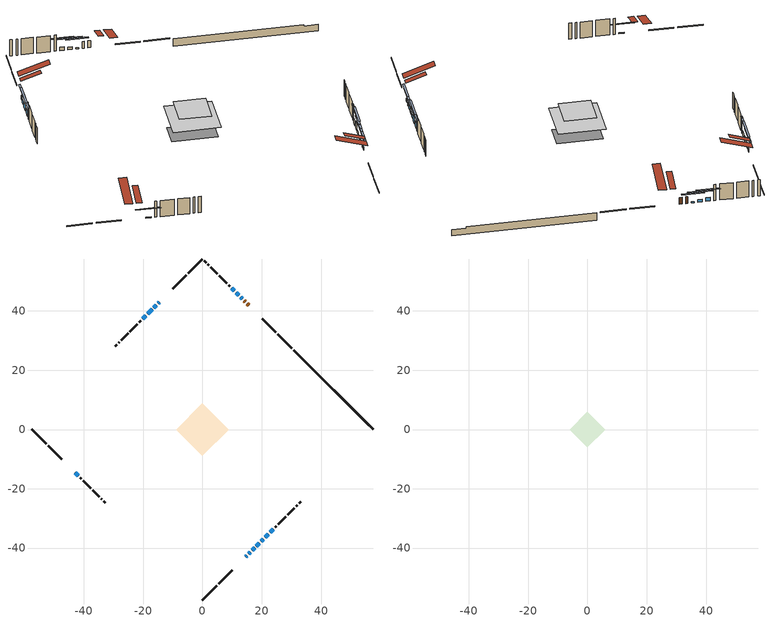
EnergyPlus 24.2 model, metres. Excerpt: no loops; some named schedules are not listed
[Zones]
conditioned space
 floor outside (Floor1 construction): -2.57,0 0,2.57 2.57,0 0,-2.57 z0.7
 floor outside (Floor2 construction): -1.21,0 0,1.21 1.21,0 0,-1.21 z0.7
 floor adiabatic (AdiabaticFloorConstruction): -8.9,0 0,8.9 8.9,0 0,-8.9 z3.14
 floor foundation (Slab1 construction): -6.68,1.96 -1.96,6.68 6.68,-1.96 1.96,-6.68 z-1.59
 wall outside (RimJoist1 construction): 0,-57.55 4.76,-52.79 / -57.55,0 -52.79,-4.76 / 0,57.55 -4.76,52.79 / 30.17,27.38 25.41,32.14 z0.7:1
 wall outside (RimJoist2 construction): 5.42,-52.13 10.03,-47.52 / -52.13,-5.42 -47.52,-10.03 / -5.42,52.13 -10.03,47.52 / 24.75,32.8 20.14,37.41 z0.7:1
 wall outside (AdiabaticWallConstruction 1): 15.62,41.93 15.05,42.5 / 14.4,43.15 14.04,43.51 z0.7:2.73
 wall outside (AdiabaticWallConstruction): -14.54,43.01 -14.91,42.64 z0.7:1.92; -15.57,41.98 -16.38,41.17 z0.7:1.84; 14.54,-43.01 15.01,-42.54 / 19.88,-37.67 20.51,-37.04 z0.7:1.64; 15.67,-41.88 16.1,-41.45 / 12.23,45.32 11.36,46.19 z0.7:1.41; 16.76,-40.79 17.57,-39.98 z0.7:1.59; 18.22,-39.33 19.23,-38.32 z0.7:1.26; 13.39,44.16 12.88,44.67 / -43.01,-14.54 -42,-15.55 z0.7:1.01; -17.03,40.52 -18.47,39.08 z0.7:2.25; 21.17,-36.38 22.21,-35.34 z0.7:2.68; 22.86,-34.69 23.87,-33.68 z0.7:2.22; 10.71,46.84 9.9,47.65 z0.7:1.77; -19.13,38.42 -20.24,37.31 z0.7:2.17
 wall outside (Wall1 construction): 24.53,-33.02 24.93,-32.62 / -41.34,-16.21 -40.95,-16.6 / -20.9,36.65 -21.3,36.25 / 9.24,48.31 8.85,48.7 z0.7:5.58
 wall outside (Wall2 construction): 25.58,-31.97 28.11,-29.44 / -40.29,-17.26 -37.76,-19.79 / -21.96,35.59 -24.49,33.06 / 8.19,49.36 5.66,51.89 z0.7:5.58
 wall outside (Wall3 construction): 28.77,-28.78 30.99,-26.56 / -37.1,-20.45 -34.88,-22.67 / -25.14,32.41 -27.36,30.19 / 5,52.55 2.78,54.77 z0.7:5.58
 wall outside (Wall4 construction): 31.65,-25.9 31.92,-25.63 / -34.22,-23.33 -33.95,-23.6 / -28.02,29.53 -28.29,29.26 / 2.12,55.43 1.85,55.7 z0.7:5.58
 wall outside (Wall5 construction): 32.58,-24.97 33.12,-24.43 / -33.3,-24.25 -32.76,-24.79 / -28.95,28.6 -29.49,28.06 / 1.2,56.35 0.66,56.89 z0.7:5.58
 wall foundation (FoundationWall1 construction): 30.83,26.73,-1.59 30.83,26.73,0.7 54.88,2.67,0.7 54.88,2.67,0.32 57.55,0,0.32 57.55,0,-1.59
 window (WindowConstruction 11): -14.54,43.01 -14.91,42.64 z0.7:1.92
 window (WindowConstruction 7): -15.57,41.98 -16.38,41.17 z0.7:1.84
 window (WindowConstruction 8): 14.54,-43.01 15.01,-42.54 z0.7:1.64
 window (WindowConstruction 9): 15.67,-41.88 16.1,-41.45 z0.7:1.41
 window (WindowConstruction 10): 16.76,-40.79 17.56,-39.99 z0.7:1.59
 window (WindowConstruction 12): 18.22,-39.33 19.22,-38.33 z0.7:1.26
 window (WindowConstruction 13): 13.39,44.16 12.88,44.67 z0.7:1
 window (WindowConstruction 14): -43.01,-14.54 -42,-15.55 z0.7:1
 window (WindowConstruction): -17.04,40.51 -18.47,39.08 z0.7:2.25
 window (WindowConstruction 1): 19.88,-37.67 20.51,-37.04 z0.7:1.64
 window (WindowConstruction 2): 21.17,-36.38 22.21,-35.34 z0.7:2.68
 window (WindowConstruction 3): 22.87,-34.68 23.87,-33.68 z0.7:2.22
 window (WindowConstruction 4): 12.23,45.32 11.37,46.18 z0.7:1.41
 window (WindowConstruction 5): 10.71,46.84 9.9,47.65 z0.7:1.77
 window (WindowConstruction 6): -19.13,38.42 -20.24,37.31 z0.7:2.17
 door (Door): 15.62,41.93 15.05,42.5 z0.7:2.73
 door (Door 1): 14.39,43.16 14.04,43.51 z0.7:2.73
 ceiling adiabatic (AdiabaticFloorConstruction): 0,-8.9 8.9,0 0,8.9 -8.9,0 z3.14
 roof outside (Roof2 construction): 13.89,-43.66,5.58 10.03,-39.81,7.39 9.01,-40.82,7.39 12.87,-44.68,5.58; -43.66,-13.89,5.58 -39.81,-10.03,7.39 -40.82,-9.01,7.39 -44.68,-12.87,5.58; -13.89,43.66,5.58 -10.03,39.81,7.39 -9.01,40.82,7.39 -12.87,44.68,5.58; 16.28,41.27,5.58 12.42,37.41,7.39 13.44,36.4,7.39 17.3,40.25,5.58
attic - vented
 floor to conditioned space (Floor3 construction Reversed): -5.96,0 0,5.96 5.96,0 0,-5.96 z5.58
 roof outside (Roof1 construction): 12.21,-45.34,5.58 6.4,-39.53,8.32 4.87,-41.06,8.32 10.68,-46.87,5.58; -45.34,-12.21,5.58 -39.53,-6.4,8.32 -41.06,-4.87,8.32 -46.87,-10.68,5.58; -12.21,45.34,5.58 -6.4,39.53,8.32 -4.87,41.06,8.32 -10.68,46.87,5.58; 17.95,39.6,5.58 12.14,33.79,8.32 13.68,32.25,8.32 19.49,38.06,5.58
shading: -18.25,39.31 -13.7,43.85 -13.99,44.14 -18.54,39.6 z4.48; 16.88,-40.67 12.68,-44.87 12.97,-45.16 17.17,-40.96 z4.28; 17.97,-39.58 13.8,-43.75 14.09,-44.04 18.26,-39.88 z4.05; 19.43,-38.12 14.89,-42.66 15.18,-42.95 19.72,-38.41 z4.23; 21.09,-36.46 16.35,-41.2 16.65,-41.49 21.38,-36.75 z3.9; 11.02,46.53 15.25,42.3 15.54,42.59 11.31,46.82 z3.64; -40.14,-17.41 -44.87,-12.68 -45.16,-12.97 -40.43,-17.71 z3.64; -20.34,37.21 -15.17,42.38 -15.46,42.67 -20.63,37.5 z4.89; 22.38,-35.17 18.02,-39.53 18.31,-39.83 22.67,-35.46 z4.28; 24.08,-33.48 19.3,-38.25 19.59,-38.54 24.37,-33.77 z5.32; 25.74,-31.81 21,-36.55 21.29,-36.84 26.03,-32.1 z4.86; 9.5,48.05 14.09,43.46 14.39,43.75 9.79,48.34 z4.05; 8.03,49.52 12.58,44.97 12.87,45.27 8.33,49.81 z4.41; -22.11,35.44 -17.26,40.29 -17.55,40.58 -22.4,35.73 z4.81
[Building]
Building 1: Terrain=Suburbs
[Site:Location]
Erieau AUT_ON: Latitude {deg}=42.25; Longitude {deg}=-81.9; Time Zone {hr}=-5; Elevation {m}=178; Keep Site Location Information=Yes
[Site:GroundTemperature:Shallow]
5.2292, 3.30147, 3.1471, 4.0619, 7.73432, 11.3896, 14.5586, 16.5661, 16.7366, 15.1039, 12.0157, 8.47254
[Site:WaterMainsTemperature]
Calculation Method=Schedule; Temperature Schedule=mains temperature schedule
[Material] Roughness=Rough; Thermal Absorptance=0.9
Name | Thickness {m} | Conductivity {W/m-K} | Density {kg/m3} | Specific Heat {J/kg-K} | Solar Absorptance | Visible Absorptance
asphalt or fiberglass shingles | 0.00635 | 0.162714 | 1121.4 | 1465.45 | 0.4 | 0.4
ceiling loosefill ins | 0.254 | 0.0480833 | 16.02 | 1046.75 | 0.7 | 0.7
ceiling stud and cavity | 0.1397 | 0.158042 | 65.682 | 1177.47 | 0.7 | 0.7
concrete 4.0 in. | 0.1016 | 1.803125 | 2242.8 | 837.4 | 0.7 | 0.7
concrete 8.0 in. | 0.2032 | 1.803125 | 2242.8 | 837.4 | 0.7 | 0.7
door material | 0.04445 | 0.053851 | 512.64 | 1214.23 | 0.7 | 0.7
exterior vertical ins | 0.0457286 | 0.029427 | 32.04 | 1214.23 | 0.7 | 0.7
floor covering | 0.0127 | 0.0433444 | 54.468 | 1339.84 | 0.6 | 0.6
floor rigid ins; rim joist rigid ins; wall rigid ins | 0.051816 | 0.029427 | 32.04 | 1214.23 | 0.7 | 0.7
floor rigid ins 1; roof rigid ins | 0.103632 | 0.029427 | 32.04 | 1214.23 | 0.7 | 0.7
floor rigid ins 2; wall rigid ins 1 | 0.512978 | 0.029427 | 32.04 | 1214.23 | 0.7 | 0.7
floor stud and cavity | 0.1397 | 0.0827987 | 92.3553 | 1139.71 | 0.7 | 0.7
floor stud and cavity 1 | 0.1397 | 0.977101 | 92.3553 | 1139.71 | 0.7 | 0.7
floor stud and cavity 2 | 0.1397 | 1.75129 | 37.0049 | 1207.88 | 0.7 | 0.7
furniture material conditioned space 1 | 0.1524 | 0.115458 | 640.8 | 1214.23 | 0.6 | 0.6
gypsum board | 0.0127 | 0.160291 | 801 | 837.4 | 0.6 | 0.6
gypsum board 1 | 0.0127 | 0.160291 | 801 | 837.4 | 0.7 | 0.7
osb sheathing 0.5 in. | 0.0127 | 0.115458 | 512.64 | 1214.23 | 0.7 | 0.7
osb sheathing 0.75 in. | 0.01905 | 0.115458 | 512.64 | 1214.23 | 0.7 | 0.7
osb sheathing 2.0 in. | 0.0508 | 0.115458 | 512.64 | 1214.23 | 0.7 | 0.7
rim joist stud and cavity | 0.0508 | 0.0413573 | 125.044 | 1163.47 | 0.6 | 0.6
rim joist stud and cavity 1 | 0.0508 | 0.308293 | 125.044 | 1163.47 | 0.6 | 0.6
roof stud and cavity | 0.2032 | 0.11228 | 78.34581 | 1123.46 | 0.7 | 0.7
wall stud and cavity | 0.1397 | 0.483795 | 139.0536 | 1170.24 | 0.7 | 0.7
wall stud and cavity 1 | 0.1397 | 0.164263 | 139.0536 | 1170.24 | 0.7 | 0.7
wall stud and cavity 2 | 0.1397 | 0.223492 | 139.0536 | 1170.24 | 0.7 | 0.7
wall stud and cavity 3 | 0.1397 | 0.321218 | 139.0536 | 1170.24 | 0.7 | 0.7
wall stud and cavity 4 | 0.1397 | 0.32384 | 139.0536 | 1170.24 | 0.7 | 0.7
wall stud and cavity 5 | 0.0889 | 0.380278 | 52.3479 | 1209.89 | 0.7 | 0.7
wall stud and cavity 6 | 0.0889 | 0.391764 | 83.0341 | 1211.67 | 0.7 | 0.7
wood siding | 0.0254 | 0.102417 | 544.68 | 1172.36 | 0.4 | 0.4
wood siding 1; wood siding 2; wood siding 3 | 0.0254 | 0.102417 | 544.68 | 1172.36 | 0.7 | 0.7
[WindowMaterial:SimpleGlazingSystem]
Name | U-Factor {W/m2-K} | Solar Heat Gain Coefficient
WindowMaterial | 3.0383 | 0.65
WindowMaterial 1 | 3.11779 | 0.51
WindowMaterial 10 | 2.33423 | 0.57
WindowMaterial 11 | 2.29959 | 0.39
WindowMaterial 12 | 2.40577 | 0.29
WindowMaterial 2 | 2.14969 | 0.54
WindowMaterial 3 | 3.07975 | 0.6
WindowMaterial 4 | 3.13482 | 0.43
WindowMaterial 5 | 3.10246 | 0.55
WindowMaterial 6 | 3.04568 | 0.63
WindowMaterial 7 | 3.06271 | 0.59
WindowMaterial 8 | 3.09281 | 0.62
WindowMaterial 9 | 3.1053 | 0.53
[Construction]
AdiabaticFloorConstruction: floor stud and cavity 2, floor rigid ins 2, osb sheathing 0.75 in., floor covering
AdiabaticWallConstruction: wood siding 2, wall rigid ins 1, wall stud and cavity 5, gypsum board
AdiabaticWallConstruction 1: wood siding 3, wall rigid ins 1, wall stud and cavity 5, gypsum board
Door; Door 1: door material
Floor1 construction: floor stud and cavity, floor rigid ins, osb sheathing 0.75 in., floor covering
Floor2 construction: floor stud and cavity 1, floor rigid ins 1, osb sheathing 0.75 in., floor covering
Floor3 construction Reversed: gypsum board, ceiling stud and cavity, ceiling loosefill ins
FoundationWall1 construction: concrete 8.0 in., gypsum board 1
furniture construction conditioned space 1: furniture material conditioned space 1
PartitionWallConstruction: gypsum board, wall stud and cavity 6, gypsum board
RimJoist1 construction: wood siding 1, rim joist rigid ins, osb sheathing 2.0 in., rim joist stud and cavity
RimJoist2 construction: wood siding 1, rim joist rigid ins, osb sheathing 2.0 in., rim joist stud and cavity 1
Roof1 construction: asphalt or fiberglass shingles
Roof2 construction: asphalt or fiberglass shingles, roof rigid ins, osb sheathing 0.75 in., roof stud and cavity, gypsum board
Slab1 construction: concrete 4.0 in.
Wall1 construction: wood siding, wall rigid ins, osb sheathing 0.5 in., wall stud and cavity, gypsum board
Wall2 construction: wood siding, wall rigid ins, osb sheathing 0.5 in., wall stud and cavity 1, gypsum board
Wall3 construction: wood siding, wall rigid ins, osb sheathing 0.5 in., wall stud and cavity 2, gypsum board
Wall4 construction: wood siding, wall rigid ins, osb sheathing 0.5 in., wall stud and cavity 3, gypsum board
Wall5 construction: wood siding, wall rigid ins, osb sheathing 0.5 in., wall stud and cavity 4, gypsum board
WindowConstruction: WindowMaterial
WindowConstruction 1: WindowMaterial 1
WindowConstruction 10: WindowMaterial 9
WindowConstruction 11: WindowMaterial 10
WindowConstruction 12: WindowMaterial 11
WindowConstruction 13; WindowConstruction 14: WindowMaterial 12
WindowConstruction 2: WindowMaterial 2
WindowConstruction 3: WindowMaterial 3
WindowConstruction 4; WindowConstruction 9: WindowMaterial 4
WindowConstruction 5: WindowMaterial 5
WindowConstruction 6: WindowMaterial 6
WindowConstruction 7: WindowMaterial 7
WindowConstruction 8: WindowMaterial 8
[Zone] Multiplier=1; Part of Total Floor Area=Yes
Name | Volume {m3}
attic - vented | 31.6375
conditioned space | 616.3
[Space]
Name | Zone | Volume {m3}
attic - vented 1 | attic - vented | 31.6375
conditioned space 1 | conditioned space | 616.3
[ZoneInfiltration:EffectiveLeakageArea]
infil attic - vented 1: Zone or Space=attic - vented 1; Schedule=Always On Discrete; Effective Air Leakage Area {cm2}=3415.68; Stack Coefficient=0.00019045; Wind Coefficient=9.32418e-06
[ZoneMixing]
whole house fan mix: Zone or Space=attic - vented; Schedule=Always On Continuous; Design Flow Rate Calculation Method=Flow/Zone; Design Flow Rate {m3/s}=0; Source Zone or Space=conditioned space
[SurfaceProperty:ExposedFoundationPerimeter]
Slab1: Exposed Perimeter Calculation Method=TotalExposedPerimeter; Total Exposed Perimeter {m}=37.795
[InternalMass] Zone or ZoneList=conditioned space; Space or SpaceList=conditioned space 1
Name | Construction | Surface Area {m2}
furniture mass conditioned space 1 | furniture construction conditioned space 1 | 102.496
partition wall mass | PartitionWallConstruction | 256.24
[Lights]
interior lighting: Zone or ZoneList or Space or SpaceList=conditioned space 1; Schedule=interior lighting schedule; Design Level Calculation Method=LightingLevel; Lighting Level {W}=343.2; Return Air Fraction=0; Fraction Radiant=0.6; Fraction Visible=0.2; Fraction Replaceable=1
[People]
occupants: Zone or ZoneList or Space or SpaceList=conditioned space 1; Number of People Schedule=occupants schedule; Number of People Calculation Method=People; Number of People=3; Fraction Radiant=0.314171; Sensible Heat Fraction=0.56303; Activity Level Schedule=occupants activity schedule; Carbon Dioxide Generation Rate {m3/s-W}=0; Enable ASHRAE 55 Comfort Warnings=No; Mean Radiant Temperature Calculation Type=EnclosureAveraged
[ElectricEquipment] Zone or ZoneList or Space or SpaceList=conditioned space 1; Design Level Calculation Method=EquipmentLevel
Name | Schedule | Design Level {W} | Fraction Latent | Fraction Radiant | Fraction Lost
clothes dryer | clothes dryer schedule | 140.772 | 0.015 | 0.081 | 0.85
clothes washer | clothes washer schedule | 32.1985 | 0.03 | 0.162 | 0.7
cooking range | cooking range schedule | 215.147 | 0.08 | 0.432 | 0.2
dishwasher | dishwasher schedule | 66.8632 | 0.3 | 0.18 | 0.4
fridge | fridge schedule | 72.9452 | 0 | 0.6 | 0
mech vent bath fan 0 | mech vent bath fan 0 schedule | 50.2 | 0 | 0 | 1
mech vent bath fan 1 | mech vent bath fan 1 schedule | 50.2 | 0 | 0 | 1
mech vent house fan | mech vent house fan schedule | 0 | 0 | 0 | 1
mech vent house fan cfis | mech vent house fan cfis schedule | 0 | 0 | 0 | 0
mech vent range fan 0 | mech vent range fan 0 schedule | 57 | 0 | 0 | 1
misc plug loads | misc plug loads schedule | 494.7 | 0.045 | 0.513 | 0.1
whole house fan | Always On Discrete | 0 | 0 | 0 | 1
[OtherEquipment] Zone or ZoneList or Space or SpaceList=conditioned space 1; Design Level Calculation Method=EquipmentLevel
Name | Fuel Type | Schedule | Design Level {W} | Fraction Latent | Fraction Radiant | Fraction Lost
clothes dryer 1 | Electricity | clothes dryer schedule | 0 | 0.015 | 0.081 | 0.85
cooking range 1 | Electricity | cooking range schedule | 0 | 0.08 | 0.432 | 0.2
general water use latent | None | general water use schedule | 62.594 | 1 | 0 | 0
general water use sensible | None | general water use schedule | -61.6891 | 0 | 0.6 | 0
mech vent house fan latent load | None | Always On Discrete | 0 | 1 | 0 | 0
mech vent house fan sensible load | None | Always On Discrete | 0 | 0 | 0 | 0
water heater energy adjustment1 | NaturalGas | Always On Discrete | 0.01 | 0 | 0 | 1
[ZoneInfiltration:DesignFlowRate] Zone or ZoneList or Space or SpaceList=conditioned space 1; Schedule=Always On Discrete; Design Flow Rate Calculation Method=Flow/Zone; Design Flow Rate {m3/s}=0
infil flow; natural vent flow; whole house fan flow
[Foundation:Kiva]
Foundation Kiva 1: Initial Indoor Air Temperature {C}=18; Wall Height Above Grade {m}=0.700004; Wall Depth Below Slab {m}=0.2032; Custom Block Material Name 1=exterior vertical ins; Custom Block Depth 1 {m}=2.28999; Custom Block X Position 1 {m}=0.2159; Custom Block Z Position 1 {m}=0
[Foundation:Kiva:Settings]
Soil Conductivity {W/m-K}=0.849921; Soil Density {kg/m3}=1842.3; Soil Specific Heat {J/kg-K}=418.7; Ground Solar Absorptivity=0.9; Ground Thermal Absorptivity=0.9; Ground Surface Roughness {m}=0.03; Far-Field Width {m}=40; Deep-Ground Boundary Condition=ZeroFlux; Deep-Ground Depth {m}=40; Minimum Cell Dimension {m}=0.2; Maximum Cell Growth Coefficient=3; Simulation Timestep=Timestep
[Exterior:Lights]
exterior lighting: Schedule=exterior lighting schedule; Design Level {W}=75.6
[Schedule:Constant]
Name | Hourly Value
Always On Continuous; mech vent house fan schedule; mech vent house fan cfis schedule; Always On Discrete | 1
occupants activity schedule | 117.228
fridge schedule | 0
[Schedule:Week:Daily]
interior lighting schedule Week Rule - Jan1-Jan27: interior lighting schedule day, interior lighting schedule day, interior lighting schedule day, interior lighting schedule day, interior lighting schedule day, interior lighting schedule day, interior lighting schedule day, interior lighting schedule default day, interior lighting schedule default day, interior lighting schedule default day, interior lighting schedule default day, interior lighting schedule default day
interior lighting schedule Week Rule - Jan28-Feb3: interior lighting schedule day, interior lighting schedule day, interior lighting schedule day, interior lighting schedule day, interior lighting schedule day 1, interior lighting schedule day 1, interior lighting schedule day 1, interior lighting schedule default day, interior lighting schedule default day, interior lighting schedule default day, interior lighting schedule default day, interior lighting schedule default day
interior lighting schedule Week Rule - Feb4-Feb24: interior lighting schedule day 1, interior lighting schedule day 1, interior lighting schedule day 1, interior lighting schedule day 1, interior lighting schedule day 1, interior lighting schedule day 1, interior lighting schedule day 1, interior lighting schedule default day, interior lighting schedule default day, interior lighting schedule default day, interior lighting schedule default day, interior lighting schedule default day
interior lighting schedule Week Rule - Feb25-Mar3: interior lighting schedule day 1, interior lighting schedule day 1, interior lighting schedule day 1, interior lighting schedule day 1, interior lighting schedule day 2, interior lighting schedule day 2, interior lighting schedule day 2, interior lighting schedule default day, interior lighting schedule default day, interior lighting schedule default day, interior lighting schedule default day, interior lighting schedule default day
interior lighting schedule Week Rule - Mar4-Mar31: interior lighting schedule day 2, interior lighting schedule day 2, interior lighting schedule day 2, interior lighting schedule day 2, interior lighting schedule day 2, interior lighting schedule day 2, interior lighting schedule day 2, interior lighting schedule default day, interior lighting schedule default day, interior lighting schedule default day, interior lighting schedule default day, interior lighting schedule default day
interior lighting schedule Week Rule - Apr1-Apr28: interior lighting schedule day 3, interior lighting schedule day 3, interior lighting schedule day 3, interior lighting schedule day 3, interior lighting schedule day 3, interior lighting schedule day 3, interior lighting schedule day 3, interior lighting schedule default day, interior lighting schedule default day, interior lighting schedule default day, interior lighting schedule default day, interior lighting schedule default day
interior lighting schedule Week Rule - Apr29-May5: interior lighting schedule day 3, interior lighting schedule day 3, interior lighting schedule day 4, interior lighting schedule day 4, interior lighting schedule day 4, interior lighting schedule day 4, interior lighting schedule day 4, interior lighting schedule default day, interior lighting schedule default day, interior lighting schedule default day, interior lighting schedule default day, interior lighting schedule default day
interior lighting schedule Week Rule - May6-May26: interior lighting schedule day 4, interior lighting schedule day 4, interior lighting schedule day 4, interior lighting schedule day 4, interior lighting schedule day 4, interior lighting schedule day 4, interior lighting schedule day 4, interior lighting schedule default day, interior lighting schedule default day, interior lighting schedule default day, interior lighting schedule default day, interior lighting schedule default day
interior lighting schedule Week Rule - May27-Jun2: interior lighting schedule day 4, interior lighting schedule day 4, interior lighting schedule day 4, interior lighting schedule day 4, interior lighting schedule day 4, interior lighting schedule day 5, interior lighting schedule day 5, interior lighting schedule default day, interior lighting schedule default day, interior lighting schedule default day, interior lighting schedule default day, interior lighting schedule default day
interior lighting schedule Week Rule - Jun3-Jun30: interior lighting schedule day 5, interior lighting schedule day 5, interior lighting schedule day 5, interior lighting schedule day 5, interior lighting schedule day 5, interior lighting schedule day 5, interior lighting schedule day 5, interior lighting schedule default day, interior lighting schedule default day, interior lighting schedule default day, interior lighting schedule default day, interior lighting schedule default day
interior lighting schedule Week Rule - Jul1-Jul28: interior lighting schedule day 6, interior lighting schedule day 6, interior lighting schedule day 6, interior lighting schedule day 6, interior lighting schedule day 6, interior lighting schedule day 6, interior lighting schedule day 6, interior lighting schedule default day, interior lighting schedule default day, interior lighting schedule default day, interior lighting schedule default day, interior lighting schedule default day
interior lighting schedule Week Rule - Jul29-Aug4: interior lighting schedule day 6, interior lighting schedule day 6, interior lighting schedule day 6, interior lighting schedule day 7, interior lighting schedule day 7, interior lighting schedule day 7, interior lighting schedule day 7, interior lighting schedule default day, interior lighting schedule default day, interior lighting schedule default day, interior lighting schedule default day, interior lighting schedule default day
interior lighting schedule Week Rule - Aug5-Aug25: interior lighting schedule day 7, interior lighting schedule day 7, interior lighting schedule day 7, interior lighting schedule day 7, interior lighting schedule day 7, interior lighting schedule day 7, interior lighting schedule day 7, interior lighting schedule default day, interior lighting schedule default day, interior lighting schedule default day, interior lighting schedule default day, interior lighting schedule default day
interior lighting schedule Week Rule - Aug26-Sep1: interior lighting schedule day 7, interior lighting schedule day 7, interior lighting schedule day 7, interior lighting schedule day 7, interior lighting schedule day 7, interior lighting schedule day 7, interior lighting schedule day 8, interior lighting schedule default day, interior lighting schedule default day, interior lighting schedule default day, interior lighting schedule default day, interior lighting schedule default day
interior lighting schedule Week Rule - Sep2-Sep29: interior lighting schedule day 8, interior lighting schedule day 8, interior lighting schedule day 8, interior lighting schedule day 8, interior lighting schedule day 8, interior lighting schedule day 8, interior lighting schedule day 8, interior lighting schedule default day, interior lighting schedule default day, interior lighting schedule default day, interior lighting schedule default day, interior lighting schedule default day
interior lighting schedule Week Rule - Sep30-Oct6: interior lighting schedule day 8, interior lighting schedule day 9, interior lighting schedule day 9, interior lighting schedule day 9, interior lighting schedule day 9, interior lighting schedule day 9, interior lighting schedule day 9, interior lighting schedule default day, interior lighting schedule default day, interior lighting schedule default day, interior lighting schedule default day, interior lighting schedule default day
interior lighting schedule Week Rule - Oct7-Oct27: interior lighting schedule day 9, interior lighting schedule day 9, interior lighting schedule day 9, interior lighting schedule day 9, interior lighting schedule day 9, interior lighting schedule day 9, interior lighting schedule day 9, interior lighting schedule default day, interior lighting schedule default day, interior lighting schedule default day, interior lighting schedule default day, interior lighting schedule default day
interior lighting schedule Week Rule - Oct28-Nov3: interior lighting schedule day 9, interior lighting schedule day 9, interior lighting schedule day 9, interior lighting schedule day 9, interior lighting schedule day 10, interior lighting schedule day 10, interior lighting schedule day 10, interior lighting schedule default day, interior lighting schedule default day, interior lighting schedule default day, interior lighting schedule default day, interior lighting schedule default day
interior lighting schedule Week Rule - Nov4-Nov24: interior lighting schedule day 10, interior lighting schedule day 10, interior lighting schedule day 10, interior lighting schedule day 10, interior lighting schedule day 10, interior lighting schedule day 10, interior lighting schedule day 10, interior lighting schedule default day, interior lighting schedule default day, interior lighting schedule default day, interior lighting schedule default day, interior lighting schedule default day
interior lighting schedule Week Rule - Nov25-Dec1: interior lighting schedule day 10, interior lighting schedule day 10, interior lighting schedule day 10, interior lighting schedule day 10, interior lighting schedule day 10, interior lighting schedule day 10, interior lighting schedule day 11, interior lighting schedule default day, interior lighting schedule default day, interior lighting schedule default day, interior lighting schedule default day, interior lighting schedule default day
interior lighting schedule Week Rule - Dec2-Dec31: interior lighting schedule day 11, interior lighting schedule day 11, interior lighting schedule day 11, interior lighting schedule day 11, interior lighting schedule day 11, interior lighting schedule day 11, interior lighting schedule day 11, interior lighting schedule default day, interior lighting schedule default day, interior lighting schedule default day, interior lighting schedule default day, interior lighting schedule default day
occupants schedule Week Rule - Jan1-Dec31: occupants schedule day, occupants schedule day, occupants schedule day, occupants schedule day, occupants schedule day, occupants schedule day, occupants schedule day, occupants schedule default day, occupants schedule default day, occupants schedule default day, occupants schedule default day, occupants schedule default day
clothes dryer schedule Week Rule - Jan1-Dec31: clothes dryer schedule day, clothes dryer schedule day, clothes dryer schedule day, clothes dryer schedule day, clothes dryer schedule day, clothes dryer schedule day, clothes dryer schedule day, clothes dryer schedule default day, clothes dryer schedule default day, clothes dryer schedule default day, clothes dryer schedule default day, clothes dryer schedule default day
clothes washer schedule Week Rule - Jan1-Dec31: clothes washer schedule day, clothes washer schedule day, clothes washer schedule day, clothes washer schedule day, clothes washer schedule day, clothes washer schedule day, clothes washer schedule day, clothes washer schedule default day, clothes washer schedule default day, clothes washer schedule default day, clothes washer schedule default day, clothes washer schedule default day
cooking range schedule Week Rule - Jan1-Dec31: cooking range schedule day, cooking range schedule day, cooking range schedule day, cooking range schedule day, cooking range schedule day, cooking range schedule day, cooking range schedule day, cooking range schedule default day, cooking range schedule default day, cooking range schedule default day, cooking range schedule default day, cooking range schedule default day
dishwasher schedule Week Rule - Jan1-Dec31: dishwasher schedule day, dishwasher schedule day, dishwasher schedule day, dishwasher schedule day, dishwasher schedule day, dishwasher schedule day, dishwasher schedule day, dishwasher schedule default day, dishwasher schedule default day, dishwasher schedule default day, dishwasher schedule default day, dishwasher schedule default day
mech vent bath fan 0 schedule Week Rule - Jan1-Dec31: mech vent bath fan 0 schedule day, mech vent bath fan 0 schedule day, mech vent bath fan 0 schedule day, mech vent bath fan 0 schedule day, mech vent bath fan 0 schedule day, mech vent bath fan 0 schedule day, mech vent bath fan 0 schedule day, mech vent bath fan 0 schedule default day, mech vent bath fan 0 schedule default day, mech vent bath fan 0 schedule default day, mech vent bath fan 0 schedule default day, mech vent bath fan 0 schedule default day
mech vent bath fan 1 schedule Week Rule - Jan1-Dec31: mech vent bath fan 1 schedule day, mech vent bath fan 1 schedule day, mech vent bath fan 1 schedule day, mech vent bath fan 1 schedule day, mech vent bath fan 1 schedule day, mech vent bath fan 1 schedule day, mech vent bath fan 1 schedule day, mech vent bath fan 1 schedule default day, mech vent bath fan 1 schedule default day, mech vent bath fan 1 schedule default day, mech vent bath fan 1 schedule default day, mech vent bath fan 1 schedule default day
mech vent range fan 0 schedule Week Rule - Jan1-Dec31: mech vent range fan 0 schedule day, mech vent range fan 0 schedule day, mech vent range fan 0 schedule day, mech vent range fan 0 schedule day, mech vent range fan 0 schedule day, mech vent range fan 0 schedule day, mech vent range fan 0 schedule day, mech vent range fan 0 schedule default day, mech vent range fan 0 schedule default day, mech vent range fan 0 schedule default day, mech vent range fan 0 schedule default day, mech vent range fan 0 schedule default day
misc plug loads schedule Week Rule - Jan1-Dec31: misc plug loads schedule day, misc plug loads schedule day, misc plug loads schedule day, misc plug loads schedule day, misc plug loads schedule day, misc plug loads schedule day, misc plug loads schedule day, misc plug loads schedule default day, misc plug loads schedule default day, misc plug loads schedule default day, misc plug loads schedule default day, misc plug loads schedule default day
general water use schedule Week Rule - Jan1-Dec31: general water use schedule day, general water use schedule day, general water use schedule day, general water use schedule day, general water use schedule day, general water use schedule day, general water use schedule day, general water use schedule default day, general water use schedule default day, general water use schedule default day, general water use schedule default day, general water use schedule default day
exterior lighting schedule Week Rule - Jan1-Jan27: exterior lighting schedule day, exterior lighting schedule day, exterior lighting schedule day, exterior lighting schedule day, exterior lighting schedule day, exterior lighting schedule day, exterior lighting schedule day, exterior lighting schedule default day, exterior lighting schedule default day, exterior lighting schedule default day, exterior lighting schedule default day, exterior lighting schedule default day
exterior lighting schedule Week Rule - Jan28-Feb3: exterior lighting schedule day, exterior lighting schedule day, exterior lighting schedule day, exterior lighting schedule day, exterior lighting schedule day 1, exterior lighting schedule day 1, exterior lighting schedule day 1, exterior lighting schedule default day, exterior lighting schedule default day, exterior lighting schedule default day, exterior lighting schedule default day, exterior lighting schedule default day
exterior lighting schedule Week Rule - Feb4-Feb24: exterior lighting schedule day 1, exterior lighting schedule day 1, exterior lighting schedule day 1, exterior lighting schedule day 1, exterior lighting schedule day 1, exterior lighting schedule day 1, exterior lighting schedule day 1, exterior lighting schedule default day, exterior lighting schedule default day, exterior lighting schedule default day, exterior lighting schedule default day, exterior lighting schedule default day
exterior lighting schedule Week Rule - Feb25-Mar3: exterior lighting schedule day 1, exterior lighting schedule day 1, exterior lighting schedule day 1, exterior lighting schedule day 1, exterior lighting schedule day 2, exterior lighting schedule day 2, exterior lighting schedule day 2, exterior lighting schedule default day, exterior lighting schedule default day, exterior lighting schedule default day, exterior lighting schedule default day, exterior lighting schedule default day
exterior lighting schedule Week Rule - Mar4-Mar31: exterior lighting schedule day 2, exterior lighting schedule day 2, exterior lighting schedule day 2, exterior lighting schedule day 2, exterior lighting schedule day 2, exterior lighting schedule day 2, exterior lighting schedule day 2, exterior lighting schedule default day, exterior lighting schedule default day, exterior lighting schedule default day, exterior lighting schedule default day, exterior lighting schedule default day
exterior lighting schedule Week Rule - Apr1-Apr28: exterior lighting schedule day 3, exterior lighting schedule day 3, exterior lighting schedule day 3, exterior lighting schedule day 3, exterior lighting schedule day 3, exterior lighting schedule day 3, exterior lighting schedule day 3, exterior lighting schedule default day, exterior lighting schedule default day, exterior lighting schedule default day, exterior lighting schedule default day, exterior lighting schedule default day
exterior lighting schedule Week Rule - Apr29-May5: exterior lighting schedule day 3, exterior lighting schedule day 3, exterior lighting schedule day 4, exterior lighting schedule day 4, exterior lighting schedule day 4, exterior lighting schedule day 4, exterior lighting schedule day 4, exterior lighting schedule default day, exterior lighting schedule default day, exterior lighting schedule default day, exterior lighting schedule default day, exterior lighting schedule default day
[Schedule:Year]
interior lighting schedule: interior lighting schedule Week Rule - Jan1-Jan27, 1, 1, 1, 27, interior lighting schedule Week Rule - Jan28-Feb3, 1, 28, 2, 3, interior lighting schedule Week Rule - Feb4-Feb24, 2, 4, 2, 24, interior lighting schedule Week Rule - Feb25-Mar3, 2, 25, 3, 3, interior lighting schedule Week Rule - Mar4-Mar31, 3, 4, 3, 31, interior lighting schedule Week Rule - Apr1-Apr28, 4, 1, 4, 28, interior lighting schedule Week Rule - Apr29-May5, 4, 29, 5, 5, interior lighting schedule Week Rule - May6-May26, 5, 6, 5, 26, interior lighting schedule Week Rule - May27-Jun2, 5, 27, 6, 2, interior lighting schedule Week Rule - Jun3-Jun30, 6, 3, 6, 30, interior lighting schedule Week Rule - Jul1-Jul28, 7, 1, 7, 28, interior lighting schedule Week Rule - Jul29-Aug4, 7, 29, 8, 4, interior lighting schedule Week Rule - Aug5-Aug25, 8, 5, 8, 25, interior lighting schedule Week Rule - Aug26-Sep1, 8, 26, 9, 1, interior lighting schedule Week Rule - Sep2-Sep29, 9, 2, 9, 29, interior lighting schedule Week Rule - Sep30-Oct6, 9, 30, 10, 6, interior lighting schedule Week Rule - Oct7-Oct27, 10, 7, 10, 27, interior lighting schedule Week Rule - Oct28-Nov3, 10, 28, 11, 3, interior lighting schedule Week Rule - Nov4-Nov24, 11, 4, 11, 24, interior lighting schedule Week Rule - Nov25-Dec1, 11, 25, 12, 1, interior lighting schedule Week Rule - Dec2-Dec31, 12, 2, 12, 31
occupants schedule: occupants schedule Week Rule - Jan1-Dec31, 1, 1, 12, 31
clothes dryer schedule: clothes dryer schedule Week Rule - Jan1-Dec31, 1, 1, 12, 31
clothes washer schedule: clothes washer schedule Week Rule - Jan1-Dec31, 1, 1, 12, 31
cooking range schedule: cooking range schedule Week Rule - Jan1-Dec31, 1, 1, 12, 31
dishwasher schedule: dishwasher schedule Week Rule - Jan1-Dec31, 1, 1, 12, 31
mech vent bath fan 0 schedule: mech vent bath fan 0 schedule Week Rule - Jan1-Dec31, 1, 1, 12, 31
mech vent bath fan 1 schedule: mech vent bath fan 1 schedule Week Rule - Jan1-Dec31, 1, 1, 12, 31
mech vent range fan 0 schedule: mech vent range fan 0 schedule Week Rule - Jan1-Dec31, 1, 1, 12, 31
misc plug loads schedule: misc plug loads schedule Week Rule - Jan1-Dec31, 1, 1, 12, 31
general water use schedule: general water use schedule Week Rule - Jan1-Dec31, 1, 1, 12, 31
exterior lighting schedule: exterior lighting schedule Week Rule - Jan1-Jan27, 1, 1, 1, 27, exterior lighting schedule Week Rule - Jan28-Feb3, 1, 28, 2, 3, exterior lighting schedule Week Rule - Feb4-Feb24, 2, 4, 2, 24, exterior lighting schedule Week Rule - Feb25-Mar3, 2, 25, 3, 3, exterior lighting schedule Week Rule - Mar4-Mar31, 3, 4, 3, 31, exterior lighting schedule Week Rule - Apr1-Apr28, 4, 1, 4, 28, exterior lighting schedule Week Rule - Apr29-May5, 4, 29, 5, 5, exterior lighting schedule Week Rule - May6-May26, 5, 6, 5, 26, exterior lighting schedule Week Rule - May27-Jun2, 5, 27, 6, 2, exterior lighting schedule Week Rule - Jun3-Jun30, 6, 3, 6, 30, exterior lighting schedule Week Rule - Jul1-Jul28, 7, 1, 7, 28, exterior lighting schedule Week Rule - Jul29-Aug4, 7, 29, 8, 4, exterior lighting schedule Week Rule - Aug5-Aug25, 8, 5, 8, 25, exterior lighting schedule Week Rule - Aug26-Sep1, 8, 26, 9, 1, exterior lighting schedule Week Rule - Sep2-Sep29, 9, 2, 9, 29, exterior lighting schedule Week Rule - Sep30-Oct6, 9, 30, 10, 6, exterior lighting schedule Week Rule - Oct7-Oct27, 10, 7, 10, 27, exterior lighting schedule Week Rule - Oct28-Nov3, 10, 28, 11, 3, exterior lighting schedule Week Rule - Nov4-Nov24, 11, 4, 11, 24, exterior lighting schedule Week Rule - Nov25-Dec1, 11, 25, 12, 1, exterior lighting schedule Week Rule - Dec2-Dec31, 12, 2, 12, 31
[Schedule:Compact]
mains temperature schedule: Through: 01/01, For: AllDays, Until: 24:00, 8.89333, Through: 01/02, For: AllDays, Until: 24:00, 8.82722, Through: 01/03, For: AllDays, Until: 24:00, 8.76167, Through: 01/04, For: AllDays, Until: 24:00, 8.69778, Through: 01/05, For: AllDays, Until: 24:00, 8.635, Through: 01/06, For: AllDays, Until: 24:00, 8.57333, Through: 01/07, For: AllDays, Until: 24:00, 8.51333, Through: 01/08, For: AllDays, Until: 24:00, 8.455, Through: 01/09, For: AllDays, Until: 24:00, 8.39778, Through: 01/10, For: AllDays, Until: 24:00, 8.34167, Through: 01/11, For: AllDays, Until: 24:00, 8.28722, Through: 01/12, For: AllDays, Until: 24:00, 8.23444, Through: 01/13, For: AllDays, Until: 24:00, 8.18278, Through: 01/14, For: AllDays, Until: 24:00, 8.13222, Through: 01/15, For: AllDays, Until: 24:00, 8.08389, Through: 01/16, For: AllDays, Until: 24:00, 8.03667, Through: 01/17, For: AllDays, Until: 24:00, 7.99111, Through: 01/18, For: AllDays, Until: 24:00, 7.94667, Through: 01/19, For: AllDays, Until: 24:00, 7.90389, Through: 01/20, For: AllDays, Until: 24:00, 7.86278, Through: 01/21, For: AllDays, Until: 24:00, 7.82333, Through: 01/22, For: AllDays, Until: 24:00, 7.78556, Through: 01/23, For: AllDays, Until: 24:00, 7.74889, Through: 01/24, For: AllDays, Until: 24:00, 7.71444, Through: 01/25, For: AllDays, Until: 24:00, 7.68111, Through: 01/26, For: AllDays, Until: 24:00, 7.64944, Through: 01/27, For: AllDays, Until: 24:00, 7.61944, Through: 01/28, For: AllDays, Until: 24:00, 7.59111, Through: 01/29, For: AllDays, Until: 24:00, 7.56444, Through: 01/30, For: AllDays, Until: 24:00, 7.53944, Through: 01/31, For: AllDays, Until: 24:00, 7.51611, Through: 02/01, For: AllDays, Until: 24:00, 7.49444, Through: 02/02, For: AllDays, Until: 24:00, 7.47389, Through: 02/03, For: AllDays, Until: 24:00, 7.45556, Through: 02/04, For: AllDays, Until: 24:00, 7.43889, Through: 02/05, For: AllDays, Until: 24:00, 7.42389, Through: 02/06, For: AllDays, Until: 24:00, 7.41056, Through: 02/07, For: AllDays, Until: 24:00, 7.39889, Through: 02/08, For: AllDays, Until: 24:00, 7.38833, Through: 02/09, For: AllDays, Until: 24:00, 7.38, Through: 02/10, For: AllDays, Until: 24:00, 7.37389, Through: 02/11, For: AllDays, Until: 24:00, 7.36889, Through: 02/12, For: AllDays, Until: 24:00, 7.36556, Through: 02/13, For: AllDays, Until: 24:00, 7.36389, Through: 02/14, For: AllDays, Until: 24:00, 7.36389, Through: 02/15, For: AllDays, Until: 24:00, 7.36611, Through: 02/16, For: AllDays, Until: 24:00, 7.36944, Through: 02/17, For: AllDays, Until: 24:00, 7.375, Through: 02/18, For: AllDays, Until: 24:00, 7.38167, Through: 02/19, For: AllDays, Until: 24:00, 7.39056, Through: 02/20, For: AllDays, Until: 24:00, 7.40056, Through: 02/21, For: AllDays, Until: 24:00, 7.41278, Through: 02/22, For: AllDays, Until: 24:00, 7.42667, Through: 02/23, For: AllDays, Until: 24:00, 7.44222, Through: 02/24, For: AllDays, Until: 24:00, 7.45889, Through: 02/25, For: AllDays, Until: 24:00, 7.47778, Through: 02/26, For: AllDays, Until: 24:00, 7.49833, Through: 02/27, For: AllDays, Until: 24:00, 7.52056, Through: 02/28, For: AllDays, Until: 24:00, 7.54444, Through: 03/01, For: AllDays, Until: 24:00, 7.56944, Through: 03/02, For: AllDays, Until: 24:00, 7.59667, Through: 03/03, For: AllDays, Until: 24:00, 7.62556, Through: 03/04, For: AllDays, Until: 24:00, 7.65556, Through: 03/05, For: AllDays, Until: 24:00, 7.68778, Through: 03/06, For: AllDays, Until: 24:00, 7.72111, Through: 03/07, For: AllDays, Until: 24:00, 7.75611, Through: 03/08, For: AllDays, Until: 24:00, 7.79278, Through: 03/09, For: AllDays, Until: 24:00, 7.83111, Through: 03/10, For: AllDays, Until: 24:00, 7.87111, Through: 03/11, For: AllDays, Until: 24:00, 7.91222, Through: 03/12, For: AllDays, Until: 24:00, 7.95556, Through: 03/13, For: AllDays, Until: 24:00, 8, Through: 03/14, For: AllDays, Until: 24:00, 8.04556, Through: 03/15, For: AllDays, Until: 24:00, 8.09333, Through: 03/16, For: AllDays, Until: 24:00, 8.14222, Through: 03/17, For: AllDays, Until: 24:00, 8.19278, Through: 03/18, For: AllDays, Until: 24:00, 8.24444, Through: 03/19, For: AllDays, Until: 24:00, 8.29778, Through: 03/20, For: AllDays, Until: 24:00, 8.35278, Through: 03/21, For: AllDays, Until: 24:00, 8.40889, Through: 03/22, For: AllDays, Until: 24:00, 8.46611, Through: 03/23, For: AllDays, Until: 24:00, 8.52556, Through: 03/24, For: AllDays, Until: 24:00, 8.58556, Through: 03/25, For: AllDays, Until: 24:00, 8.64722, Through: 03/26, For: AllDays, Until: 24:00, 8.71, Through: 03/27, For: AllDays, Until: 24:00, 8.77444, Through: 03/28, For: AllDays, Until: 24:00, 8.84, Through: 03/29, For: AllDays, Until: 24:00, 8.90667, Through: 03/30, For: AllDays, Until: 24:00, 8.975, Through: 03/31, For: AllDays, Until: 24:00, 9.04389, Through: 04/01, For: AllDays, Until: 24:00, 9.11444, Through: 04/02, For: AllDays, Until: 24:00, 9.18611, Through: 04/03, For: AllDays, Until: 24:00, 9.25889, Through: 04/04, For: AllDays, Until: 24:00, 9.33278, Through: 04/05, For: AllDays, Until: 24:00, 9.40833, Through: 04/06, For: AllDays, Until: 24:00, 9.48444, Through: 04/07, For: AllDays, Until: 24:00, 9.56167, Through: 04/08, For: AllDays, Until: 24:00, 9.64, Through: 04/09, For: AllDays, Until: 24:00, 9.71889, Through: 04/10, For: AllDays, Until: 24:00, 9.79944, Through: 04/11, For: AllDays, Until: 24:00, 9.88056, Through: 04/12, For: AllDays, Until: 24:00, 9.96333, Through: 04/13, For: AllDays, Until: 24:00, 10.0461, Through: 04/14, For: AllDays, Until: 24:00, 10.1306, Through: 04/15, For: AllDays, Until: 24:00, 10.2156, Through: 04/16, For: AllDays, Until: 24:00, 10.3011, Through: 04/17, For: AllDays, Until: 24:00, 10.3878, Through: 04/18, For: AllDays, Until: 24:00, 10.4756, Through: 04/19, For: AllDays, Until: 24:00, 10.5639, Through: 04/20, For: AllDays, Until: 24:00, 10.6528, Through: 04/21, For: AllDays, Until: 24:00, 10.7422, Through: 04/22, For: AllDays, Until: 24:00, 10.8328, Through: 04/23, For: AllDays, Until: 24:00, 10.9239, Through: 04/24, For: AllDays, Until: 24:00, 11.0156, Through: 04/25, For: AllDays, Until: 24:00, 11.1083, Through: 04/26, For: AllDays, Until: 24:00, 11.2011, Through: 04/27, For: AllDays, Until: 24:00, 11.295, Through: 04/28, For: AllDays, Until: 24:00, 11.3889, Through: 04/29, For: AllDays, Until: 24:00, 11.4833, Through: 04/30, For: AllDays, Until: 24:00, 11.5783, Through: 05/01, For: AllDays, Until: 24:00, 11.6739, Through: 05/02, For: AllDays, Until: 24:00, 11.77, Through: 05/03, For: AllDays, Until: 24:00, 11.8661, Through: 05/04, For: AllDays, Until: 24:00, 11.9633, Through: 05/05, For: AllDays, Until: 24:00, 12.06, Through: 05/06, For: AllDays, Until: 24:00, 12.1578, Through: 05/07, For: AllDays, Until: 24:00, 12.255, Through: 05/08, For: AllDays, Until: 24:00, 12.3533, Through: 05/09, For: AllDays, Until: 24:00, 12.4511, Through: 05/10, For: AllDays, Until: 24:00, 12.5494, Through: 05/11, For: AllDays, Until: 24:00, 12.6483, Through: 05/12, For: AllDays, Until: 24:00, 12.7467, Through: 05/13, For: AllDays, Until: 24:00, 12.8456, Through: 05/14, For: AllDays, Until: 24:00, 12.9444, Through: 05/15, For: AllDays, Until: 24:00, 13.0433, Through: 05/16, For: AllDays, Until: 24:00, 13.1422, Through: 05/17, For: AllDays, Until: 24:00, 13.2411, Through: 05/18, For: AllDays, Until: 24:00, 13.34, Through: 05/19, For: AllDays, Until: 24:00, 13.4383, Through: 05/20, For: AllDays, Until: 24:00, 13.5372, Through: 05/21, For: AllDays, Until: 24:00, 13.6356, Through: 05/22, For: AllDays, Until: 24:00, 13.7339, Through: 05/23, For: AllDays, Until: 24:00, 13.8322, Through: 05/24, For: AllDays, Until: 24:00, 13.9306, Through: 05/25, For: AllDays, Until: 24:00, 14.0283, Through: 05/26, For: AllDays, Until: 24:00, 14.1256, Through: 05/27, For: AllDays, Until: 24:00, 14.2228, Through: 05/28, For: AllDays, Until: 24:00, 14.3194, Through: 05/29, For: AllDays, Until: 24:00, 14.4161, Through: 05/30, For: AllDays, Until: 24:00, 14.5122, Through: 05/31, For: AllDays, Until: 24:00, 14.6078, Through: 06/01, For: AllDays, Until: 24:00, 14.7033, Through: 06/02, For: AllDays, Until: 24:00, 14.7978, Through: 06/03, For: AllDays, Until: 24:00, 14.8922, Through: 06/04, For: AllDays, Until: 24:00, 14.9861, Through: 06/05, For: AllDays, Until: 24:00, 15.0789, Through: 06/06, For: AllDays, Until: 24:00, 15.1717, Through: 06/07, For: AllDays, Until: 24:00, 15.2639, Through: 06/08, For: AllDays, Until: 24:00, 15.355, Through: 06/09, For: AllDays, Until: 24:00, 15.4456, Through: 06/10, For: AllDays, Until: 24:00, 15.5356, Through: 06/11, For: AllDays, Until: 24:00, 15.625, Through: 06/12, For: AllDays, Until: 24:00, 15.7139, Through: 06/13, For: AllDays, Until: 24:00, 15.8017, Through: 06/14, For: AllDays, Until: 24:00, 15.8883, Through: 06/15, For: AllDays, Until: 24:00, 15.9744, Through: 06/16, For: AllDays, Until: 24:00, 16.06, Through: 06/17, For: AllDays, Until: 24:00, 16.1444, Through: 06/18, For: AllDays, Until: 24:00, 16.2278, Through: 06/19, For: AllDays, Until: 24:00, 16.3106, Through: 06/20, For: AllDays, Until: 24:00, 16.3922, Through: 06/21, For: AllDays, Until: 24:00, 16.4728, Through: 06/22, For: AllDays, Until: 24:00, 16.5522, Through: 06/23, For: AllDays, Until: 24:00, 16.6311, Through: 06/24, For: AllDays, Until: 24:00, 16.7089, Through: 06/25, For: AllDays, Until: 24:00, 16.7856, Through: 06/26, For: AllDays, Until: 24:00, 16.8606, Through: 06/27, For: AllDays, Until: 24:00, 16.935, Through: 06/28, For: AllDays, Until: 24:00, 17.0083, Through: 06/29, For: AllDays, Until: 24:00, 17.0806, Through: 06/30, For: AllDays, Until: 24:00, 17.1511, Through: 07/01, For: AllDays, Until: 24:00, 17.2211, Through: 07/02, For: AllDays, Until: 24:00, 17.2894, Through: 07/03, For: AllDays, Until: 24:00, 17.3567, Through: 07/04, For: AllDays, Until: 24:00, 17.4228, Through: 07/05, For: AllDays, Until: 24:00, 17.4878, Through: 07/06, For: AllDays, Until: 24:00, 17.5511, Through: 07/07, For: AllDays, Until: 24:00, 17.6133, Through: 07/08, For: AllDays, Until: 24:00, 17.6739, Through: 07/09, For: AllDays, Until: 24:00, 17.7333, Through: 07/10, For: AllDays, Until: 24:00, 17.7911, Through: 07/11, For: AllDays, Until: 24:00, 17.8478, Through: 07/12, For: AllDays, Until: 24:00, 17.9033, Through: 07/13, For: AllDays, Until: 24:00, 17.9572, Through: 07/14, For: AllDays, Until: 24:00, 18.0094, Through: 07/15, For: AllDays, Until: 24:00, 18.0606, Through: 07/16, For: AllDays, Until: 24:00, 18.11, Through: 07/17, For: AllDays, Until: 24:00, 18.1578, Through: 07/18, For: AllDays, Until: 24:00, 18.2044, Through: 07/19, For: AllDays, Until: 24:00, 18.2494, Through: 07/20, For: AllDays, Until: 24:00, 18.2928, Through: 07/21, For: AllDays, Until: 24:00, 18.335, Through: 07/22, For: AllDays, Until: 24:00, 18.3756, Through: 07/23, For: AllDays, Until: 24:00, 18.4139, Through: 07/24, For: AllDays, Until: 24:00, 18.4517, Through: 07/25, For: AllDays, Until: 24:00, 18.4872, Through: 07/26, For: AllDays, Until: 24:00, 18.5211, Through: 07/27, For: AllDays, Until: 24:00, 18.5539, Through: 07/28, For: AllDays, Until: 24:00, 18.5844, Through: 07/29, For: AllDays, Until: 24:00, 18.6139, Through: 07/30, For: AllDays, Until: 24:00, 18.6417, Through: 07/31, For: AllDays, Until: 24:00, 18.6678, Through: 08/01, For: AllDays, Until: 24:00, 18.6917, Through: 08/02, For: AllDays, Until: 24:00, 18.7144, Through: 08/03, For: AllDays, Until: 24:00, 18.7356, Through: 08/04, For: AllDays, Until: 24:00, 18.755, Through: 08/05, For: AllDays, Until: 24:00, 18.7728, Through: 08/06, For: AllDays, Until: 24:00, 18.7889, Through: 08/07, For: AllDays, Until: 24:00, 18.8028, Through: 08/08, For: AllDays, Until: 24:00, 18.8156, Through: 08/09, For: AllDays, Until: 24:00, 18.8267, Through: 08/10, For: AllDays, Until: 24:00, 18.8361, Through: 08/11, For: AllDays, Until: 24:00, 18.8433, Through: 08/12, For: AllDays, Until: 24:00, 18.8494, Through: 08/13, For: AllDays, Until: 24:00, 18.8533, Through: 08/14, For: AllDays, Until: 24:00, 18.8561, Through: 08/15, For: AllDays, Until: 24:00, 18.8567, Through: 08/16, For: AllDays, Until: 24:00, 18.8561, Through: 08/17, For: AllDays, Until: 24:00, 18.8533, Through: 08/18, For: AllDays, Until: 24:00, 18.8489, Through: 08/19, For: AllDays, Until: 24:00, 18.8428, Through: 08/20, For: AllDays, Until: 24:00, 18.835, Through: 08/21, For: AllDays, Until: 24:00, 18.8256, Through: 08/22, For: AllDays, Until: 24:00, 18.8144, Through: 08/23, For: AllDays, Until: 24:00, 18.8017, Through: 08/24, For: AllDays, Until: 24:00, 18.7872, Through: 08/25, For: AllDays, Until: 24:00, 18.7711, Through: 08/26, For: AllDays, Until: 24:00, 18.7533, Through: 08/27, For: AllDays, Until: 24:00, 18.7339, Through: 08/28, For: AllDays, Until: 24:00, 18.7128, Through: 08/29, For: AllDays, Until: 24:00, 18.69, Through: 08/30, For: AllDays, Until: 24:00, 18.6656, Through: 08/31, For: AllDays, Until: 24:00, 18.6394, Through: 09/01, For: AllDays, Until: 24:00, 18.6117, Through: 09/02, For: AllDays, Until: 24:00, 18.5822, Through: 09/03, For: AllDays, Until: 24:00, 18.5511, Through: 09/04, For: AllDays, Until: 24:00, 18.5183, Through: 09/05, For: AllDays, Until: 24:00, 18.4839, Through: 09/06, For: AllDays, Until: 24:00, 18.4483, Through: 09/07, For: AllDays, Until: 24:00, 18.4111, Through: 09/08, For: AllDays, Until: 24:00, 18.3717, Through: 09/09, For: AllDays, Until: 24:00, 18.3311, Through: 09/10, For: AllDays, Until: 24:00, 18.2894, Through: 09/11, For: AllDays, Until: 24:00, 18.2456, Through: 09/12, For: AllDays, Until: 24:00, 18.2006, Through: 09/13, For: AllDays, Until: 24:00, 18.1539, Through: 09/14, For: AllDays, Until: 24:00, 18.1056, Through: 09/15, For: AllDays, Until: 24:00, 18.0561, Through: 09/16, For: AllDays, Until: 24:00, 18.005, Through: 09/17, For: AllDays, Until: 24:00, 17.9528, Through: 09/18, For: AllDays, Until: 24:00, 17.8983, Through: 09/19, For: AllDays, Until: 24:00, 17.8433, Through: 09/20, For: AllDays, Until: 24:00, 17.7867, Through: 09/21, For: AllDays, Until: 24:00, 17.7283, Through: 09/22, For: AllDays, Until: 24:00, 17.6689, Through: 09/23, For: AllDays, Until: 24:00, 17.6078, Through: 09/24, For: AllDays, Until: 24:00, 17.5456, Through: 09/25, For: AllDays, Until: 24:00, 17.4822, Through: 09/26, For: AllDays, Until: 24:00, 17.4172, Through: 09/27, For: AllDays, Until: 24:00, 17.3511, Through: 09/28, For: AllDays, Until: 24:00, 17.2839, Through: 09/29, For: AllDays, Until: 24:00, 17.215, Through: 09/30, For: AllDays, Until: 24:00, 17.1456, Through: 10/01, For: AllDays, Until: 24:00, 17.0744, Through: 10/02, For: AllDays, Until: 24:00, 17.0022, Through: 10/03, For: AllDays, Until: 24:00, 16.9289, Through: 10/04, For: AllDays, Until: 24:00, 16.8544, Through: 10/05, For: AllDays, Until: 24:00, 16.7789, Through: 10/06, For: AllDays, Until: 24:00, 16.7022, Through: 10/07, For: AllDays, Until: 24:00, 16.6244, Through: 10/08, For: AllDays, Until: 24:00, 16.5456, Through: 10/09, For: AllDays, Until: 24:00, 16.4661, Through: 10/10, For: AllDays, Until: 24:00, 16.385, Through: 10/11, For: AllDays, Until: 24:00, 16.3033, Through: 10/12, For: AllDays, Until: 24:00, 16.2206, Through: 10/13, For: AllDays, Until: 24:00, 16.1372, Through: 10/14, For: AllDays, Until: 24:00, 16.0528, Through: 10/15, For: AllDays, Until: 24:00, 15.9672, Through: 10/16, For: AllDays, Until: 24:00, 15.8811, Through: 10/17, For: AllDays, Until: 24:00, 15.7939, Through: 10/18, For: AllDays, Until: 24:00, 15.7061, Through: 10/19, For: AllDays, Until: 24:00, 15.6172, Through: 10/20, For: AllDays, Until: 24:00, 15.5283, Through: 10/21, For: AllDays, Until: 24:00, 15.4383, Through: 10/22, For: AllDays, Until: 24:00, 15.3472, Through: 10/23, For: AllDays, Until: 24:00, 15.2561, Through: 10/24, For: AllDays, Until: 24:00, 15.1639, Through: 10/25, For: AllDays, Until: 24:00, 15.0711, Through: 10/26, For: AllDays, Until: 24:00, 14.9778, Through: 10/27, For: AllDays, Until: 24:00, 14.8839, Through: 10/28, For: AllDays, Until: 24:00, 14.79, Through: 10/29, For: AllDays, Until: 24:00, 14.695, Through: 10/30, For: AllDays, Until: 24:00, 14.6, Through: 10/31, For: AllDays, Until: 24:00, 14.5039, Through: 11/01, For: AllDays, Until: 24:00, 14.4078, Through: 11/02, For: AllDays, Until: 24:00, 14.3111, Through: 11/03, For: AllDays, Until: 24:00, 14.2144, Through: 11/04, For: AllDays, Until: 24:00, 14.1172, Through: 11/05, For: AllDays, Until: 24:00, 14.02, Through: 11/06, For: AllDays, Until: 24:00, 13.9222, Through: 11/07, For: AllDays, Until: 24:00, 13.8239, Through: 11/08, For: AllDays, Until: 24:00, 13.7256, Through: 11/09, For: AllDays, Until: 24:00, 13.6272, Through: 11/10, For: AllDays, Until: 24:00, 13.5289, Through: 11/11, For: AllDays, Until: 24:00, 13.43, Through: 11/12, For: AllDays, Until: 24:00, 13.3311, Through: 11/13, For: AllDays, Until: 24:00, 13.2322, Through: 11/14, For: AllDays, Until: 24:00, 13.1333, Through: 11/15, For: AllDays, Until: 24:00, 13.0344, Through: 11/16, For: AllDays, Until: 24:00, 12.9356, Through: 11/17, For: AllDays, Until: 24:00, 12.8372, Through: 11/18, For: AllDays, Until: 24:00, 12.7383, Through: 11/19, For: AllDays, Until: 24:00, 12.6394, Through: 11/20, For: AllDays, Until: 24:00, 12.5411, Through: 11/21, For: AllDays, Until: 24:00, 12.4428, Through: 11/22, For: AllDays, Until: 24:00, 12.3444, Through: 11/23, For: AllDays, Until: 24:00, 12.2467, Through: 11/24, For: AllDays, Until: 24:00, 12.1494, Through: 11/25, For: AllDays, Until: 24:00, 12.0517, Through: 11/26, For: AllDays, Until: 24:00, 11.955, Through: 11/27, For: AllDays, Until: 24:00, 11.8583, Through: 11/28, For: AllDays, Until: 24:00, 11.7617, Through: 11/29, For: AllDays, Until: 24:00, 11.6661, Through: 11/30, For: AllDays, Until: 24:00, 11.5706, Through: 12/01, For: AllDays, Until: 24:00, 11.4756, Through: 12/02, For: AllDays, Until: 24:00, 11.3806, Through: 12/03, For: AllDays, Until: 24:00, 11.2867, Through: 12/04, For: AllDays, Until: 24:00, 11.1933, Through: 12/05, For: AllDays, Until: 24:00, 11.1, Through: 12/06, For: AllDays, Until: 24:00, 11.0078, Through: 12/07, For: AllDays, Until: 24:00, 10.9161, Through: 12/08, For: AllDays, Until: 24:00, 10.825, Through: 12/09, For: AllDays, Until: 24:00, 10.735, Through: 12/10, For: AllDays, Until: 24:00, 10.645, Through: 12/11, For: AllDays, Until: 24:00, 10.5561, Through: 12/12, For: AllDays, Until: 24:00, 10.4678, Through: 12/13, For: AllDays, Until: 24:00, 10.3806, Through: 12/14, For: AllDays, Until: 24:00, 10.2939, Through: 12/15, For: AllDays, Until: 24:00, 10.2083, Through: 12/16, For: AllDays, Until: 24:00, 10.1233, Through: 12/17, For: AllDays, Until: 24:00, 10.0389, Through: 12/18, For: AllDays, Until: 24:00, 9.95611, Through: 12/19, For: AllDays, Until: 24:00, 9.87389, Through: 12/20, For: AllDays, Until: 24:00, 9.79278, Through: 12/21, For: AllDays, Until: 24:00, 9.71222, Through: 12/22, For: AllDays, Until: 24:00, 9.63333, Through: 12/23, For: AllDays, Until: 24:00, 9.555, Through: 12/24, For: AllDays, Until: 24:00, 9.47778, Through: 12/25, For: AllDays, Until: 24:00, 9.40167, Through: 12/26, For: AllDays, Until: 24:00, 9.32667, Through: 12/27, For: AllDays, Until: 24:00, 9.25278, Through: 12/28, For: AllDays, Until: 24:00, 9.18, Through: 12/29, For: AllDays, Until: 24:00, 9.10833, Through: 12/30, For: AllDays, Until: 24:00, 9.03833, Through: 12/31, For: AllDays, Until: 24:00, 8.96889
